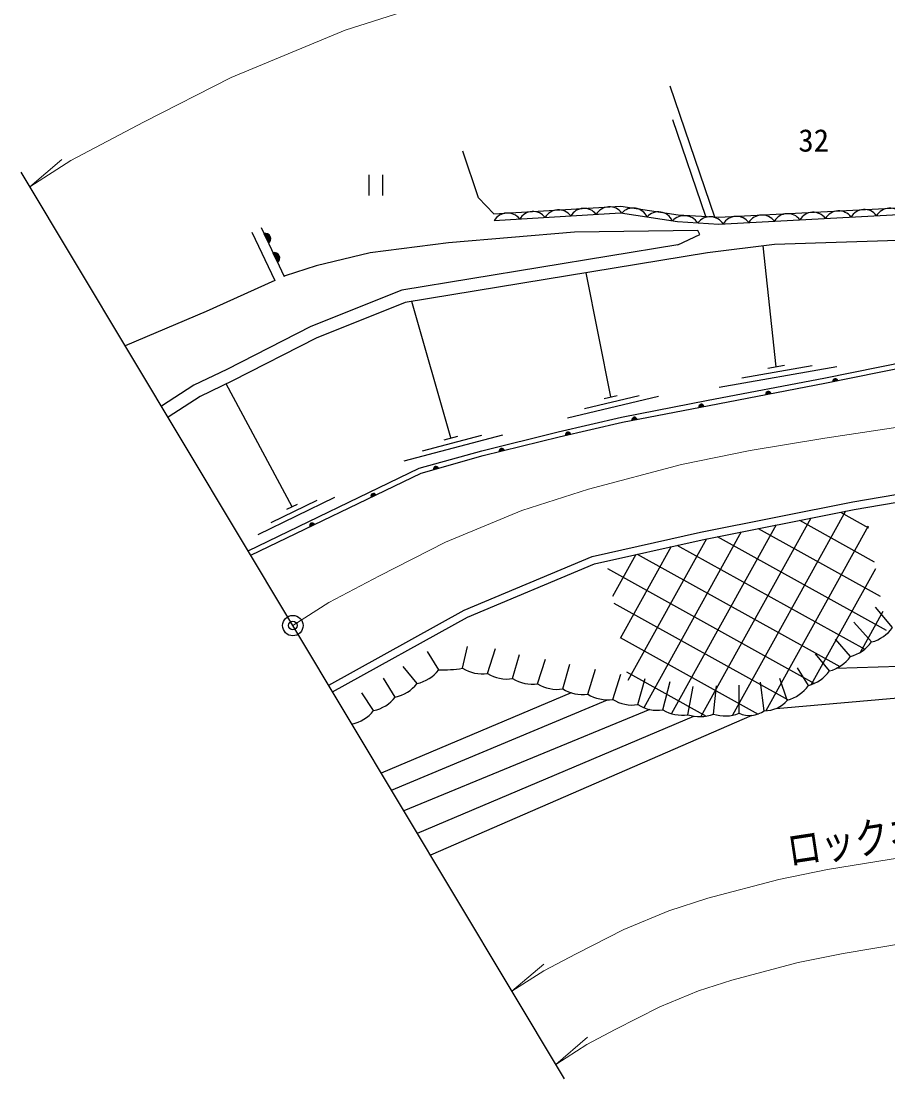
# Model space of a CAD drawing. Units: millimetres at full size, sheet at 1:1000; details may follow other scales. Extents: x 40000 to 680000, y 20000 to 380000.
# Drawn here: x 299322 to 350154, y 253316 to 315435 of the extents above; entities that cross this region are included whole.
import ezdxf
from ezdxf.enums import TextEntityAlignment as Align

# ---------------------------------------------------------------- set-up
doc = ezdxf.new("R2010")
doc.units = ezdxf.units.MM
doc.header["$LTSCALE"] = 1000
doc.header["$PDMODE"] = 32
doc.header["$PDSIZE"] = 500
doc.linetypes.add('CHAIN', pattern=[18.5, 12, -1.5, 3.5, -1.5])
doc.linetypes.add('DASHED', pattern=[7.5, 6, -1.5])
for name, color, linetype, lineweight in [('M-BGD', 7, 'Continuous', 25), ('M-BMK', 2, 'CHAIN', 13), ('M-BMK-OTRS', 5, 'Continuous', 25), ('M-BMK-SRVR', 3, 'Continuous', 25), ('M-STR-HTXT', 7, 'Continuous', 13)]:
    doc.layers.add(name, color=color, linetype=linetype, lineweight=lineweight)
doc.layers.add('M-BMK-HTXT', color=7, linetype='Continuous')
doc.layers.add('M-OTRS', color=6, linetype='Continuous')
doc.styles.add('ＭＳ ゴシック', font='')
doc.styles.get('ＭＳ ゴシック').set_extended_font_data('MS Gothic')

msp = doc.modelspace()

# ---------------------------------------------------------------- hatches: boundary and pattern name
at = {"layer": 'M-BGD'}
for points in [[(313824, 302405), (313558, 302971, -0.84072)], [(314355, 301278), (314088, 301845, -0.84072)], [(347227, 294341), (346933, 294282, -1)], [(343299, 293584), (343005, 293528, -0.41421), (343124, 293703, -0.41421)], [(339370, 292835), (339076, 292777, -1)], [(335443, 292073), (335149, 292016, -1)], [(331539, 291203), (331247, 291135, -1)], [(327655, 290248), (327364, 290175, -0.41421), (327473, 290357, -0.41421)], [(323795, 289203), (323506, 289121, -0.41421), (323610, 289306, -0.41421)], [(320125, 287640), (319855, 287510, -1)], [(316522, 285904), (316251, 285774, -1)]]:
    msp.add_hatch(color=256, dxfattribs=at).paths.add_polyline_path(points)

# ---------------------------------------------------------------- linework, layer by layer
for p, q in [((340015, 303941), (337395, 311628)), ((319717, 306409), (319717, 305209)), ((320517, 306409), (320517, 305209)), ((313393, 303320), (314743, 300455)), ((313558, 302971), (313824, 302405)), ((343606, 295160), (342847, 302257)), ((314088, 301845), (314355, 301278)), ((333899, 293384), (332454, 300667)), ((324529, 290979), (322239, 298985)), ((340262, 293963), (347157, 295174)), ((341589, 294501), (345726, 295227)), ((343123, 295075), (344088, 295244)), ((315210, 286947), (311340, 294150)), ((347227, 294341), (346933, 294282)), ((331363, 292164), (336713, 293437)), ((332363, 292710), (335574, 293474)), ((333525, 293295), (334274, 293473)), ((343299, 293584), (343005, 293528)), ((339370, 292835), (339076, 292777)), ((335443, 292073), (335149, 292016)), ((321783, 289630), (327583, 291168)), ((322866, 290228), (326346, 291151)), ((324123, 290871), (324935, 291087)), ((331539, 291203), (331247, 291135)), ((327655, 290248), (327364, 290175)), ((323795, 289203), (323506, 289121)), ((320125, 287640), (319855, 287510)), ((313223, 285316), (317721, 287499)), ((313991, 286022), (316690, 287332)), ((314895, 286794), (315524, 287100)), ((347681, 286686), (341041, 274708)), ((347376, 286626), (349021, 285714)), ((316522, 285904), (316251, 285774)), ((343601, 285875), (337463, 274803)), ((345641, 286281), (339181, 274627)), ((349006, 285803), (343003, 274974)), ((344967, 286146), (349363, 283709)), ((341560, 285469), (335842, 275152)), ((340148, 285188), (350049, 279699)), ((342557, 285667), (349706, 281704)), ((337452, 284606), (334461, 279210)), ((339520, 285063), (334911, 276748)), ((337787, 284681), (348798, 278578)), ((335379, 284141), (334010, 281671)), ((335456, 284158), (347343, 277569)), ((333711, 283310), (345853, 276580)), ((349433, 283300), (345668, 276506)), ((334080, 281291), (344315, 275617)), ((349861, 280797), (348527, 278389)), ((350435, 279860), (349433, 281048)), ((349200, 279008), (348156, 280170)), ((334450, 279271), (342549, 274781)), ((347965, 278157), (347090, 279175)), ((323811, 277365), (323164, 278450)), ((325209, 277463), (325510, 278750)), ((326678, 277160), (327140, 278620)), ((346730, 277305), (345909, 278307)), ((328147, 276857), (328548, 278272)), ((329616, 276554), (330072, 277990)), ((331085, 276252), (331502, 277703)), ((322539, 276571), (321727, 277567)), ((332555, 275949), (333018, 277416)), ((334022, 275640), (334491, 277112)), ((334819, 277251), (339495, 274659)), ((345495, 276454), (344853, 277498)), ((321267, 275777), (320578, 276877)), ((335490, 275330), (335915, 276865)), ((336958, 275020), (337397, 276682)), ((339927, 274781), (340104, 276430)), ((341427, 274821), (341427, 276473)), ((342901, 274974), (342693, 276646)), ((344260, 275602), (343815, 276864)), ((319994, 274982), (319298, 276017)), ((331588, 276022), (320442, 271316)), ((338428, 274740), (338736, 276404)), ((321044, 270311), (333711, 275617)), ((336196, 275045), (321767, 269105)), ((322559, 267782), (338776, 274654)), ((342185, 274695), (323323, 266506))]:
    msp.add_line(p, q, dxfattribs=at)
at = {"layer": 'M-BGD', "linetype": 'DASHED'}
for p, q in [((339475, 303975), (337074, 311018)), ((312850, 303064), (314196, 300209))]:
    msp.add_line(p, q, dxfattribs=at)
msp.add_lwpolyline([(327039, 304131), (326146, 305067), (325234, 307811)], dxfattribs=at)
at = {"layer": 'M-BGD'}
for points in [[(327039, 304131), (334500, 304587), (337867, 304076), (340247, 303927), (352604, 304589), (356506, 304749)], [(327063, 303732), (334482, 304185), (337824, 303678), (340245, 303526), (352623, 304189), (356655, 304354)], [(339017, 303151), (331784, 303060), (324392, 302428), (319795, 301835), (316625, 301077), (314810, 300485), (314743, 300455)], [(337841, 302312), (339125, 302927), (339017, 303151)], [(369951, 299568), (356171, 302739), (343511, 302335), (339587, 301839), (321844, 298920), (316618, 296833), (311711, 294328), (309818, 293416), (307934, 292198)], [(337841, 302312), (321642, 299647), (316308, 297517), (311378, 295000), (309450, 294072), (307549, 292842)], [(314196, 300209), (310165, 298396), (305422, 296392)], [(312628, 284362), (322668, 289198), (326344, 290231), (330816, 291343), (334533, 292202), (339616, 293188), (346400, 294480), (357897, 296808), (367960, 298793), (369804, 299280), (369951, 299568)], [(312783, 284104), (322774, 288916), (326421, 289941), (330886, 291052), (334596, 291909), (339673, 292893), (346458, 294185), (357956, 296514), (368027, 298501), (369917, 299000)], [(317368, 276478), (325298, 280866), (332814, 284027), (339167, 285451), (348109, 287230), (359681, 289208), (370024, 290865), (380045, 292272), (382899, 292273), (387070, 291972), (398046, 290531), (404425, 289907), (409482, 289589), (416634, 289614), (437678, 290111)], [(317586, 276085), (325495, 280461), (332952, 283597), (339260, 285011), (348190, 286788), (359755, 288764), (370091, 290420), (380077, 291822), (382883, 291823), (387025, 291524), (397994, 290084), (404389, 289458), (409469, 289139), (416640, 289164), (437633, 289660), (456458, 285365), (469082, 282558), (483010, 279619)], [(361276, 276473), (356386, 277432), (352059, 277602), (347118, 277446)], [(343607, 275105), (351851, 275827), (357041, 275827), (359239, 275334)]]:
    msp.add_lwpolyline(points, dxfattribs=at)
for centre, radius, start, end in [((332334, 303550), 903, 37.35307, 149.64302), ((333826, 303651), 893, 35.92335, 149.9869), ((335215, 303565), 903, 25.21334, 137.50328), ((350269, 303559), 903, 36.9206, 149.21055), ((327843, 303276), 903, 37.35307, 149.64302), ((329340, 303367), 903, 37.35307, 149.64302), ((330837, 303459), 903, 37.35307, 149.64302), ((336698, 303340), 903, 25.21334, 137.50328), ((338211, 303030), 983, 35.69613, 135.0438), ((339735, 303035), 922, 33.20773, 141.95373), ((341282, 303078), 903, 36.9206, 149.21055), ((342780, 303158), 903, 36.9206, 149.21055), ((344278, 303238), 903, 36.9206, 149.21055), ((345776, 303319), 903, 36.9206, 149.21055), ((347273, 303399), 903, 36.9206, 149.21055), ((348771, 303479), 903, 36.9206, 149.21055), ((313642, 302665), 318, 305.12481, 105.34254), ((314172, 301538), 318, 305.12481, 105.34254), ((347080, 294311), 150, 11.44943, 191.44943), ((343152, 293556), 150, 10.782, 190.782), ((339223, 292806), 150, 10.97543, 190.97543), ((335296, 292044), 150, 10.97543, 190.97543), ((331393, 291169), 150, 13.00635, 193.00635), ((327510, 290211), 150, 13.97482, 193.97482), ((323650, 289162), 150, 15.69445, 195.69445), ((319990, 287575), 150, 25.71717, 205.71717), ((316386, 285839), 150, 25.71717, 205.71717), ((348657, 281116), 2176, 284.4332, 324.74938), ((347422, 280265), 2176, 284.4332, 324.74938), ((346188, 279413), 2176, 284.4332, 324.74938), ((322093, 278701), 2176, 281.81492, 322.1311), ((323869, 286618), 9253, 269.64084, 278.3233), ((326356, 279312), 2176, 238.19961, 278.51578), ((327825, 279010), 2176, 238.19961, 278.51578), ((344953, 278561), 2176, 284.4332, 324.74938), ((320821, 277907), 2176, 281.81492, 322.1311), ((329294, 278707), 2176, 238.19961, 278.51578), ((330763, 278404), 2176, 238.19961, 278.51578), ((343718, 277710), 2176, 284.4332, 324.74938), ((332232, 278101), 2176, 238.19961, 278.51578), ((333711, 277799), 2182, 237.99697, 278.21092), ((319549, 277113), 2176, 281.81492, 322.1311), ((335178, 277484), 2176, 237.91949, 278.23566), ((336646, 277174), 2176, 237.91949, 278.23566), ((342960, 276632), 1659, 267.98118, 321.63198), ((318276, 276318), 2176, 281.81492, 322.1311), ((338087, 276954), 2239, 239.70935, 278.7555), ((339123, 276803), 2176, 251.38465, 291.70083), ((340622, 276843), 2176, 251.38465, 291.70083), ((342036, 276138), 1450, 245.18984, 306.64906)]:
    msp.add_arc(centre, radius, start, end, dxfattribs=at)
at = {"layer": 'M-BMK'}
msp.add_lwpolyline([(315258, 279970), (317367, 281318), (320334, 282892), (324207, 284864), (328685, 286719), (332591, 287978), (338060, 289415), (342080, 290242), (346452, 290959), (387812, 297252), (393982, 297757), (399620, 298150), (404958, 298257), (411690, 298115), (417357, 297716), (422792, 297141), (428399, 296379), (435690, 295010), (478330, 284380), (486456, 283045), (494430, 282154)], dxfattribs=at)
at = {"layer": 'M-BMK-OTRS'}
msp.add_line((331194, 253365), (299322, 306576), dxfattribs=at)
at = {"layer": 'M-BMK-SRVR'}
msp.add_circle((315258, 279970), 600, dxfattribs=at)
at = {"layer": 'M-OTRS'}
msp.add_point((315258, 279970), dxfattribs=at)
at = {"layer": 'M-STR-HTXT'}
for p, q in [((299836, 305718), (301701, 307315)), ((328110, 258514), (329974, 260111)), ((330680, 254223), (332545, 255820))]:
    msp.add_line(p, q, dxfattribs=at)
for points in [[(299836, 305718), (302236, 307252), (306497, 309511), (311639, 312130), (318328, 314901), (324172, 316784), (331220, 318636), (336627, 319748), (341768, 320592), (365171, 324153)], [(328110, 258514), (329975, 259707), (331865, 260709), (334680, 262143), (337316, 263234), (339606, 263972), (343761, 265064), (346624, 265653), (350356, 266265), (380693, 270881)], [(330680, 254223), (332497, 255384), (334171, 256272), (336775, 257598), (339042, 258538), (341009, 259171), (344901, 260194), (347533, 260735), (351136, 261326), (391296, 267437), (396247, 267842), (400964, 268171), (404944, 268251), (410320, 268137), (414724, 267827), (419193, 267354), (423608, 266754), (429288, 265688), (472260, 254975), (482357, 253316)]]:
    msp.add_lwpolyline(points, dxfattribs=at)

# ---------------------------------------------------------------- texts
at = {"layer": 'M-BMK-HTXT', "style": 'ＭＳ ゴシック'}
msp.add_text('32', height=1320, dxfattribs=at).set_placement((345808, 308440), align=Align.MIDDLE_CENTER)
at = {"layer": 'M-STR-HTXT', "style": 'ＭＳ ゴシック', "width": 0.8}
msp.add_text('ロックネット L=63.0', height=1833, rotation=8.652, dxfattribs=at).set_placement((353861, 266746), align=Align.BOTTOM_CENTER)

doc.saveas('drawing.dxf')
